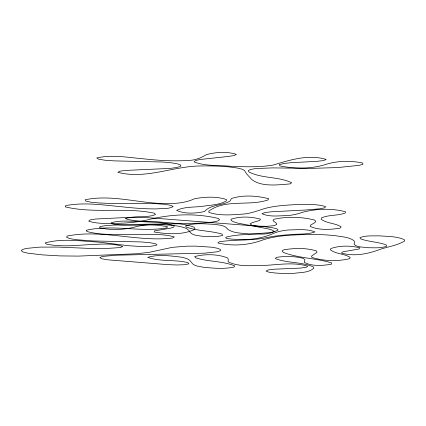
<?xml version="1.0" encoding="UTF-8"?>
<svg xmlns="http://www.w3.org/2000/svg" width="426" height="426" viewBox="0 0 426 426"><rect width="100%" height="100%" fill="white"/><g stroke="black" fill="none" stroke-linecap="round" stroke-linejoin="round"><path stroke-width="0.64" d="M279.696 164.606L279.696 165.863C294.632 168.92 310.794 169.047 325.48 164.553C337.381 160.655 350.486 160.517 362.68 163.014L362.957 164.25L359.113 165.336L338.015 167.546L311.076 168.392L272.635 167.887L255.573 168.563L250.323 169.5L248.294 170.709L249.04 172.013C262.272 178.75 278.471 176.353 291.698 182.754L289.973 183.931C278.253 184.804 261.894 187.195 251.974 179.703C249.364 176.726 246.217 174.127 244.519 170.469L242.037 169.17L237.042 167.977L229.827 166.992A34.66 4.702 1.2 0 0 202.062 165.959C173.792 165.693 146.161 179.74 117.858 172.333L119.807 171.183L126.288 170.395L170.027 168.414L176.439 167.562L180.379 166.459L180.869 165.187L177.658 163.909L171.311 162.812L162.87 162.013L114.2 160.879L105.19 160.251L98.667 159.212L96.75 157.966C112.07 154.35 128.119 157.545 143.599 158.829C158.632 160.469 173.792 161.465 188.899 160.384C195.278 160.282 201.088 157.929 206.392 154.627C216.057 152.087 226.824 151.358 236.425 154.35L234.135 155.522L228.277 156.459L199.656 159.542L195.332 160.645L194.128 161.917C205.577 166.449 218.559 164.995 230.658 166.31C244.918 166.822 259.343 167.445 273.471 164.99C290.388 159.798 308.605 154.127 326.204 159.441L323.568 160.581L316.704 161.358L290.628 162.721L283.753 163.515L279.696 164.606M268.258 198.612L268.231 199.863C249.354 206.498 225.588 198.67 208.862 211.099L208.868 212.377C220.056 216.115 232.303 214.805 243.896 214.022C250.973 213.314 257.634 210.79 264.344 208.612C274.605 205.801 285.298 205.204 295.873 204.608C305.756 204.576 316.028 203.639 325.592 206.605L324.734 207.808L319.894 208.788L304.904 210.066L271.176 211.797L264.887 212.601L261.985 213.708C269.86 217.308 279.275 215.62 287.742 215.588C292.47 215.098 297.178 214.257 301.629 212.547C315.73 208.633 331.316 208.069 345.475 211.738L345.284 213C337.626 215.966 328.888 214.544 321.396 217.963L321.161 219.252C327.008 223.623 335.166 222.915 341.173 226.925L339.975 228.155C330.241 229.667 319.335 230.45 310.155 226.435L310.586 225.141L314.755 222.649L315.836 221.371L314.585 220.056C301.422 216.765 287.103 216.301 273.854 219.326L272.975 220.599L276.389 223.272L276.746 224.587L273.63 225.711L266.724 226.328L258.199 226.121L251.846 225.168L249.993 223.911L252.165 222.691L259.759 220.412L260.483 219.15C251.036 216.573 240.301 216.163 230.945 219.241L231.265 220.551L233.746 221.871L237.894 223.149L268.449 228.932L272.619 230.216L274.179 231.536C266.57 235.471 257.182 233.586 248.875 233.922C241.893 233.033 234.007 233.512 227.937 229.412C225.045 224.997 219.177 225.189 214.55 224.348C204.954 223.927 194.858 222.67 185.587 225.759L186.205 227.085C197.739 231.148 210.322 230.61 222.01 234.103L222.718 235.386C215.769 237.341 208.442 236.542 201.333 236.169C197.584 235.333 192.946 235.567 190.198 232.431C187.791 227.399 181.497 226.946 176.705 225.897C162.343 224.273 147.375 223.293 133.333 227.425C122.321 229.955 110.606 230.258 99.562 227.803L100.019 226.589L105.371 225.652L113.486 225.098L141.123 224.289L188.585 223.629L205.891 222.798L212.851 222.042L217.638 221.019L219.582 219.789L218.4 218.485C196.136 213.106 172.221 213.974 149.963 219.284C139.643 221.973 128.971 222.974 118.337 223.304C108.492 223.245 98.204 224.278 88.72 221.147L89.998 219.954L95.424 219.033L146.592 216.525L152.551 215.647L155.511 214.502L154.425 213.229C125.164 206.945 94.45 213.863 65.332 206.882L65.647 205.651C84.034 202.009 102.986 205.044 121.453 206.732C133.221 208.064 145.042 209.001 156.896 208.9C162.247 208.229 168.376 209.416 173.185 206.525L170.592 205.284L164.085 204.267L155.304 203.628L107.959 203.34L98.651 202.941L90.642 202.148L85.669 201.019L85.099 199.789C113.678 193.766 142.311 204.746 171.039 203.516C179.181 203.404 187.307 202.105 194.73 198.676C205.172 196.892 216.493 196.168 226.632 199.608L226.328 200.886C219.779 204.762 211.781 204.997 204.416 206.04C195.262 207.574 185.065 206.28 176.625 210.401C185.108 214.203 195.491 213.415 204.469 211.562C211.003 204.129 222.058 205.928 229.955 201.056L231.456 198.505C243.155 194.741 256.436 195.678 268.258 198.612M86.718 230.162L86.648 231.414C102.197 235.727 118.71 234.135 134.685 234.422C147.859 234.753 161.507 233.299 174.319 236.893L172.573 238.017C137.454 242.245 102.086 228.991 67.164 236.057L66.594 237.309L69.635 238.565L75.764 239.652L93.172 240.972L140.953 241.915L149.425 242.628L155.346 243.699L157.056 244.929C148.078 247.841 138.296 246.191 129.03 245.775C118.716 244.609 108.444 243.129 98.113 242.085C80.605 241.095 62.244 238.134 45.135 242.948L46.679 244.189C59.917 246.787 73.522 245.701 86.883 244.769C98.747 244.428 111.351 242.602 122.763 246.489L120.26 247.559L105.105 248.576L86.409 248.278L58.405 247.091L40.039 247.107L26.172 248.427L22.551 249.503L21.3 250.706L22.94 251.952L27.429 253.113L42.217 254.865L59.954 255.904L78.341 256.101L137.119 253.736L149.648 252.224L172.328 247.341L186.588 246.185L195.241 246.116L211.722 247.202L217.425 248.246L220.423 249.45L220.492 250.669L217.452 251.755L204.48 253.182L116.373 255.206L102.325 256.457L99.828 257.554L101.755 258.752L107.517 259.796L167.615 264.621L176.598 264.983L184.565 264.727L188.862 263.848L187.983 262.672C174.836 259.322 160.543 261.899 147.763 257.379C158.589 254.082 170.469 255.888 181.556 257.213C185.076 258.119 189.485 258.768 191.359 262.331C193.958 266.468 199.581 266.33 203.814 267.315C213.825 268.231 224.103 269.211 234.012 267.065L234.662 265.835C222.335 260.877 208.5 261.899 195.891 257.868L194.65 256.612C204.757 253.816 217.968 253.976 227.75 258.018L228.24 259.29L228.15 261.814C239.582 267.406 253.379 265.361 265.776 265.35C279.68 264.546 294.206 262.091 307.769 266.197L306.129 267.315L300.213 268.114L274.621 269.179L268.226 269.93L265.994 271.032L268.976 272.198A20.086 2.726 1.2 0 0 293.892 273.322C300.506 272.379 308.712 272.938 313.903 268.114L313.169 266.793C301.219 261.74 287.507 263.279 275.42 258.63L276.282 257.41C285.228 255.973 294.563 256.127 303.36 258.38L304.941 259.69L304.281 262.31C311.907 266.585 323.164 265.696 331.582 264.12L331.577 262.885C315.783 258.087 298.663 258.316 283.173 252.357L282.071 251.052L283.727 249.828C294.531 248.044 306.124 247.676 316.64 251.036L317.019 252.336L311.55 256.095L311.885 257.4C323.872 261.181 337.429 261.569 349.65 258.678L350.193 257.421C344.197 253.491 336.098 254.194 330.352 249.812L330.858 248.55C340.07 245.339 350.481 245.594 359.895 247.794L359.012 248.992L342.749 251.857L341.444 253.049C353.489 256.548 366.301 254.301 377.899 250.158C386.648 246.75 396.707 245.919 404.7 240.935L404.226 239.636C396.345 236.11 387.367 236.521 378.927 235.823C372.612 236.089 365.918 235.227 359.933 237.665L360.817 238.943C369.054 241.893 378.048 241.861 386.249 244.929L386.76 246.207C380.658 248.427 374.001 247.719 367.633 247.714C363.202 246.835 357.691 247.676 354.123 244.423L354.512 241.824L353.777 240.509C348.489 236.909 341.716 236.803 335.608 235.732A34.831 4.729 1.2 0 0 308.355 234.444C292.087 235.024 275.308 235.211 259.871 241.004C246.484 245.413 231.579 246.207 217.899 242.948L219.252 241.776C235.786 239.258 252.778 241.052 269.152 237.112A66.903 9.079 1.2 0 1 288.876 234.726C297.524 233.682 306.699 234.896 314.984 231.93C306.688 228.544 297.156 229.896 288.359 229.96C282.608 230.487 276.895 231.707 271.644 234.172C257.517 240.168 241.366 240.52 226.371 238.448L225.642 237.271C236.318 234.364 247.554 234.753 258.481 233.634C264.993 232.66 272.278 233.363 278.141 229.981L276.778 228.751L272.038 227.622L264.674 226.733L153.126 218.048C143.881 217.665 134.206 215.918 125.18 218.57C136.815 222.415 149.696 220.668 161.805 222.207C172.519 223.309 183.686 223.24 193.862 227.127L195.017 228.405L194.208 229.657C181.881 235.131 167.423 234.151 154.42 232.048L154.5 230.881L170.64 228.144L173.909 227.037L174.133 225.796C163.222 221.712 151.15 222.516 139.696 221.435C130.202 221.387 120.297 220.024 111.074 222.819L112.768 223.98C130.883 227.308 149.654 222.58 167.615 226.845L166.502 227.979C140.106 232.378 112.895 224.337 86.718 230.162"/></g></svg>
